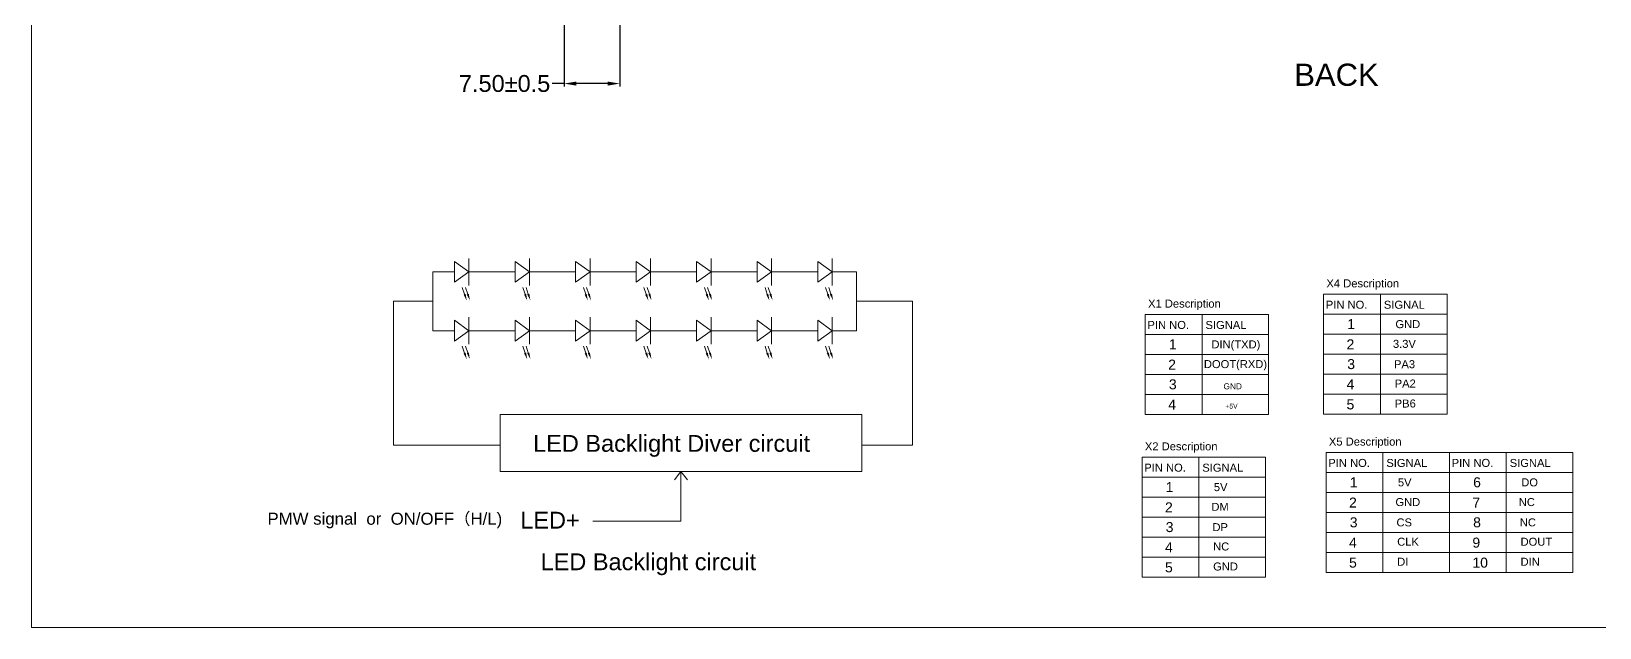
# Model space of a CAD drawing. Extents: x 183 to 535, y 17 to 466.
# Drawn here: x 182.7 to 394.7, y 17.2 to 97.8 of the extents above; entities that cross this region are included whole.
import ezdxf

# ---------------------------------------------------------------- set-up
doc = ezdxf.new("R2010")
doc.units = 0
doc.header["$MEASUREMENT"] = 0
doc.layers.get('0').update_dxf_attribs({"linetype": 'CONTINUOUS'})
doc.layers.get('Defpoints').update_dxf_attribs({"linetype": 'CONTINUOUS'})
doc.styles.get("Standard").update_dxf_attribs({"font": 'ARIAL.TTF'})
doc.dimstyles.new('ISO-25', dxfattribs={"dimscale": 0.65, "dimtxt": 3.5, "dimasz": 2.5, "dimexe": 0.625, "dimexo": 0.625, "dimtad": 0, "dimzin": 1, "dimdsep": 46, "dimtxsty": 'Standard', "dimcen": 2.5, "dimadec": 0, "dimazin": 0, "dimtfac": 1, "dimtmove": 0, "dimatfit": 3, "dimfxl": 0, "dimarcsym": 0})

# ---------------------------------------------------------------- blocks, each defined once
blk = doc.blocks.new('*D191')
at = {"color": 0, "linetype": 'Continuous', "lineweight": -2}
for p, q in [((254.77, 139.66), (254.77, 90.34)), ((262.27, 129.51), (262.27, 90.34)), ((254.77, 90.75), (253.14, 90.75)), ((260.64, 90.75), (256.39, 90.75))]:
    blk.add_line(p, q, dxfattribs=at)
at = {"color": 0, "linetype": 'Continuous'}
for points in [[(256.39, 91.02), (256.39, 90.48), (254.77, 90.75)], [(260.64, 91.02), (260.64, 90.48), (262.27, 90.75)]]:
    blk.add_solid(points, dxfattribs=at)
at = {"layer": 'Defpoints', "color": 0, "linetype": 'Continuous'}
for p in [(254.77, 140.07), (262.27, 129.92), (254.77, 90.75)]:
    blk.add_point(p, dxfattribs=at)
at = {"color": 0, "linetype": 'Continuous', "lineweight": 0, "insert": (246.7, 90.75), "char_height": 2.275, "attachment_point": 5}
blk.add_mtext('7.50%%p0.5', dxfattribs=at)

msp = doc.modelspace()

# ---------------------------------------------------------------- linework, layer by layer
at = {"color": 0, "lineweight": 0, "ltscale": 0.05}
for p, q in [((182.737, 17.242), (182.737, 465.846)), ((535.283, 17.242), (182.737, 17.242))]:
    msp.add_line(p, q, dxfattribs=at)
at = {"color": 0, "lineweight": 0}
for p, q in [((241.879, 65.302), (239.928, 66.705)), ((239.928, 66.705), (239.928, 63.9)), ((241.879, 67.119), (241.879, 63.486)), ((250.061, 65.302), (248.11, 66.705)), ((248.11, 66.705), (248.11, 63.9)), ((250.061, 67.119), (250.061, 63.486)), ((258.243, 65.302), (256.293, 66.705)), ((256.293, 66.705), (256.293, 63.9)), ((258.243, 67.119), (258.243, 63.486)), ((266.425, 65.302), (264.475, 66.705)), ((264.475, 66.705), (264.475, 63.9)), ((266.425, 67.119), (266.425, 63.486)), ((274.607, 65.302), (272.657, 66.705)), ((272.657, 66.705), (272.657, 63.9)), ((274.607, 67.119), (274.607, 63.486)), ((282.789, 65.302), (280.839, 66.705)), ((280.839, 66.705), (280.839, 63.9)), ((282.789, 67.119), (282.789, 63.486)), ((290.972, 65.302), (289.021, 66.705)), ((289.021, 66.705), (289.021, 63.9)), ((290.972, 67.119), (290.972, 63.486)), ((239.928, 65.302), (236.989, 65.302)), ((241.879, 65.302), (239.928, 63.9)), ((245.171, 65.302), (241.879, 65.302)), ((248.11, 65.302), (245.171, 65.302)), ((250.061, 65.302), (248.11, 63.9)), ((253.354, 65.302), (250.061, 65.302)), ((256.293, 65.302), (253.354, 65.302)), ((258.243, 65.302), (256.293, 63.9)), ((261.536, 65.302), (258.243, 65.302)), ((264.475, 65.302), (261.536, 65.302)), ((266.425, 65.302), (264.475, 63.9)), ((269.718, 65.302), (266.425, 65.302)), ((272.657, 65.302), (269.718, 65.302)), ((274.607, 65.302), (272.657, 63.9)), ((277.9, 65.302), (274.607, 65.302)), ((280.839, 65.302), (277.9, 65.302)), ((282.789, 65.302), (280.839, 63.9)), ((286.082, 65.302), (282.789, 65.302)), ((289.021, 65.302), (286.082, 65.302)), ((290.972, 65.302), (289.021, 63.9)), ((294.265, 65.302), (290.972, 65.302)), ((241.293, 62.284), (240.985, 63.195)), ((241.718, 62.306), (241.41, 63.217)), ((249.475, 62.284), (249.167, 63.195)), ((249.9, 62.306), (249.592, 63.217)), ((257.657, 62.284), (257.349, 63.195)), ((258.082, 62.306), (257.774, 63.217)), ((265.839, 62.284), (265.531, 63.195)), ((266.265, 62.306), (265.957, 63.217)), ((274.022, 62.284), (273.714, 63.195)), ((274.447, 62.306), (274.139, 63.217)), ((282.204, 62.284), (281.896, 63.195)), ((282.629, 62.306), (282.321, 63.217)), ((290.386, 62.284), (290.078, 63.195)), ((290.811, 62.306), (290.503, 63.217)), ((357.397, 46.067), (357.397, 62.289)), ((357.397, 62.289), (374.074, 62.289)), ((365.077, 62.289), (365.077, 46.067)), ((374.074, 48.771), (374.074, 62.289)), ((374.074, 62.289), (374.074, 46.067)), ((333.29, 46.035), (333.29, 59.554)), ((333.29, 59.554), (349.966, 59.554)), ((340.97, 59.554), (340.97, 46.035)), ((349.966, 46.035), (349.966, 59.554)), ((349.966, 59.554), (349.966, 46.035)), ((357.397, 59.586), (374.074, 59.586)), ((239.928, 57.361), (236.989, 57.361)), ((241.879, 57.361), (239.928, 58.764)), ((239.928, 58.764), (239.928, 55.959)), ((241.879, 57.361), (239.928, 55.959)), ((241.879, 59.178), (241.879, 55.544)), ((245.171, 57.361), (241.879, 57.361)), ((248.11, 57.361), (245.171, 57.361)), ((250.061, 57.361), (248.11, 58.764)), ((248.11, 58.764), (248.11, 55.959)), ((250.061, 57.361), (248.11, 55.959)), ((250.061, 59.178), (250.061, 55.544)), ((253.354, 57.361), (250.061, 57.361)), ((256.293, 57.361), (253.354, 57.361)), ((258.243, 57.361), (256.293, 58.764)), ((256.293, 58.764), (256.293, 55.959)), ((258.243, 57.361), (256.293, 55.959)), ((258.243, 59.178), (258.243, 55.544)), ((261.536, 57.361), (258.243, 57.361)), ((264.475, 57.361), (261.536, 57.361)), ((266.425, 57.361), (264.475, 58.764)), ((264.475, 58.764), (264.475, 55.959)), ((266.425, 57.361), (264.475, 55.959)), ((266.425, 59.178), (266.425, 55.544)), ((269.718, 57.361), (266.425, 57.361)), ((272.657, 57.361), (269.718, 57.361)), ((274.607, 57.361), (272.657, 58.764)), ((272.657, 58.764), (272.657, 55.959)), ((274.607, 57.361), (272.657, 55.959)), ((274.607, 59.178), (274.607, 55.544)), ((277.9, 57.361), (274.607, 57.361)), ((280.839, 57.361), (277.9, 57.361)), ((282.789, 57.361), (280.839, 58.764)), ((280.839, 58.764), (280.839, 55.959)), ((282.789, 57.361), (280.839, 55.959)), ((282.789, 59.178), (282.789, 55.544)), ((286.082, 57.361), (282.789, 57.361)), ((289.021, 57.361), (286.082, 57.361)), ((290.972, 57.361), (289.021, 58.764)), ((289.021, 58.764), (289.021, 55.959)), ((290.972, 57.361), (289.021, 55.959)), ((290.972, 59.178), (290.972, 55.544)), ((294.265, 57.361), (290.972, 57.361)), ((241.293, 54.343), (240.985, 55.253)), ((241.718, 54.365), (241.41, 55.276)), ((249.475, 54.343), (249.167, 55.253)), ((249.9, 54.365), (249.592, 55.276)), ((257.657, 54.343), (257.349, 55.253)), ((258.082, 54.365), (257.774, 55.276)), ((265.839, 54.343), (265.531, 55.253)), ((266.265, 54.365), (265.957, 55.276)), ((274.022, 54.343), (273.714, 55.253)), ((274.447, 54.365), (274.139, 55.276)), ((282.204, 54.343), (281.896, 55.253)), ((282.629, 54.365), (282.321, 55.276)), ((290.386, 54.343), (290.078, 55.253)), ((290.811, 54.365), (290.503, 55.276)), ((333.29, 56.85), (349.966, 56.85)), ((357.397, 56.882), (374.074, 56.882)), ((333.29, 54.147), (349.966, 54.147)), ((357.397, 54.178), (374.074, 54.178)), ((333.29, 51.443), (349.966, 51.443)), ((357.397, 51.474), (374.074, 51.474)), ((357.397, 48.771), (374.074, 48.771)), ((333.29, 48.739), (349.966, 48.739)), ((333.29, 46.035), (349.966, 46.035)), ((357.397, 46.067), (374.074, 46.067)), ((357.734, 24.689), (357.734, 40.912)), ((357.734, 40.912), (374.41, 40.912)), ((365.414, 40.912), (365.414, 24.689)), ((374.41, 24.689), (374.41, 40.912)), ((374.41, 40.912), (374.41, 24.689)), ((374.41, 24.689), (374.41, 40.912)), ((374.41, 40.912), (391.086, 40.912)), ((382.09, 40.912), (382.09, 24.689)), ((391.086, 27.393), (391.086, 40.912)), ((391.086, 40.912), (391.086, 24.689)), ((332.859, 24.048), (332.859, 40.27)), ((332.859, 40.27), (349.535, 40.27)), ((340.539, 40.27), (340.539, 24.048)), ((349.535, 26.752), (349.535, 40.27)), ((349.535, 40.27), (349.535, 24.048)), ((357.734, 38.208), (374.41, 38.208)), ((374.41, 38.208), (391.086, 38.208)), ((332.859, 37.567), (349.535, 37.567)), ((332.859, 34.863), (349.535, 34.863)), ((357.734, 35.504), (374.41, 35.504)), ((374.41, 35.504), (391.086, 35.504)), ((332.859, 32.159), (349.535, 32.159)), ((357.734, 32.801), (374.41, 32.801)), ((374.41, 32.801), (391.086, 32.801)), ((357.734, 30.097), (374.41, 30.097)), ((374.41, 30.097), (391.086, 30.097)), ((332.859, 29.455), (349.535, 29.455)), ((332.859, 26.752), (349.535, 26.752)), ((357.734, 27.393), (374.41, 27.393)), ((374.41, 27.393), (391.086, 27.393)), ((332.859, 24.048), (349.535, 24.048)), ((357.734, 24.689), (374.41, 24.689)), ((374.41, 24.689), (391.086, 24.689))]:
    msp.add_line(p, q, dxfattribs=at)
at = {"color": 0, "linetype": 'Continuous', "lineweight": 0}
for p, q in [((236.989, 65.302), (236.989, 57.361)), ((294.265, 65.302), (294.265, 57.361)), ((236.989, 61.332), (231.677, 61.332)), ((231.677, 61.332), (231.677, 41.901)), ((294.265, 61.332), (301.817, 61.332)), ((301.817, 61.332), (301.817, 41.901)), ((231.677, 41.901), (246.09, 41.901)), ((301.817, 41.901), (294.966, 41.901)), ((270.528, 38.332), (269.645, 37.217)), ((270.528, 38.332), (270.528, 31.636)), ((270.528, 38.332), (271.41, 37.217)), ((269.645, 37.217), (269.645, 37.217)), ((270.528, 31.636), (258.61, 31.636))]:
    msp.add_line(p, q, dxfattribs=at)
msp.add_lwpolyline([(246.09, 46.018), (294.966, 46.018), (294.966, 38.332), (246.09, 38.332)], close=True, dxfattribs=at)
at = {"color": 0, "lineweight": 0}
for points in [[(241.435, 62.332), (241.581, 61.431), (241.151, 62.236)], [(241.86, 62.354), (242.006, 61.453), (241.576, 62.258)], [(249.617, 62.332), (249.763, 61.431), (249.333, 62.236)], [(250.042, 62.354), (250.188, 61.453), (249.758, 62.258)], [(257.799, 62.332), (257.945, 61.431), (257.515, 62.236)], [(258.224, 62.354), (258.371, 61.453), (257.94, 62.258)], [(265.981, 62.332), (266.128, 61.431), (265.697, 62.236)], [(266.407, 62.354), (266.553, 61.453), (266.122, 62.258)], [(274.164, 62.332), (274.31, 61.431), (273.879, 62.236)], [(274.589, 62.354), (274.735, 61.453), (274.305, 62.258)], [(282.346, 62.332), (282.492, 61.431), (282.062, 62.236)], [(282.771, 62.354), (282.917, 61.453), (282.487, 62.258)], [(290.528, 62.332), (290.674, 61.431), (290.244, 62.236)], [(290.953, 62.354), (291.099, 61.453), (290.669, 62.258)], [(241.435, 54.391), (241.581, 53.49), (241.151, 54.294)], [(241.86, 54.413), (242.006, 53.512), (241.576, 54.317)], [(249.617, 54.391), (249.763, 53.49), (249.333, 54.294)], [(250.042, 54.413), (250.188, 53.512), (249.758, 54.317)], [(257.799, 54.391), (257.945, 53.49), (257.515, 54.294)], [(258.224, 54.413), (258.371, 53.512), (257.94, 54.317)], [(265.981, 54.391), (266.128, 53.49), (265.697, 54.294)], [(266.407, 54.413), (266.553, 53.512), (266.122, 54.317)], [(274.164, 54.391), (274.31, 53.49), (273.879, 54.294)], [(274.589, 54.413), (274.735, 53.512), (274.305, 54.317)], [(282.346, 54.391), (282.492, 53.49), (282.062, 54.294)], [(282.771, 54.413), (282.917, 53.512), (282.487, 54.317)], [(290.528, 54.391), (290.674, 53.49), (290.244, 54.294)], [(290.953, 54.413), (291.099, 53.512), (290.669, 54.317)]]:
    msp.add_solid(points, dxfattribs=at)

# ---------------------------------------------------------------- texts
for s, height, p in [('BACK', 3, (353.427, 90.445)), ('X4 Description ', 1.08154, (357.776, 63.215)), ('X1 Description ', 1.08154, (333.669, 60.48)), ('PIN NO.', 1.0815, (357.694, 60.333)), ('SIGNAL', 1.0815, (365.537, 60.329)), ('PIN NO.', 1.0815, (333.586, 57.598)), ('SIGNAL', 1.0815, (341.429, 57.594)), ('1', 1.352, (360.593, 57.579)), ('GND', 1.0786, (367.101, 57.707)), ('1', 1.352, (336.486, 54.844)), ('DIN(TXD)', 1.0786, (342.232, 54.972)), ('2', 1.352, (360.497, 54.839)), ('3.3V', 1.0786, (366.768, 55.043)), ('2', 1.352, (336.389, 52.104)), ('DOOT(RXD)', 1.0786, (341.216, 52.308)), ('3', 1.352, (360.593, 52.172)), ('PA3', 1.0786, (366.911, 52.297)), ('3', 1.352, (336.486, 49.436)), ('GND', 0.8, (343.871, 49.45)), ('4', 1.352, (360.497, 49.431)), ('PA2', 1.0786, (367.006, 49.686)), ('4', 1.352, (336.389, 46.696)), ('+5V', 0.65, (344.132, 46.839)), ('5', 1.352, (360.497, 46.728)), ('PB6', 1.0786, (367.006, 46.983)), ('LED Backlight Diver circuit', 2.27448, (250.554, 40.999)), ('X5 Description ', 1.08154, (358.113, 41.837)), ('X2 Description ', 1.08154, (333.238, 41.196)), ('PIN NO.', 1.0815, (333.155, 38.314)), ('SIGNAL', 1.0815, (340.998, 38.31)), ('PIN NO.', 1.0815, (358.03, 38.956)), ('SIGNAL', 1.0815, (365.873, 38.951)), ('PIN NO.', 1.0815, (374.706, 38.956)), ('SIGNAL', 1.0815, (382.55, 38.951)), ('1', 1.352, (336.055, 35.56)), ('5V', 1.0786, (342.562, 35.688)), ('1', 1.352, (360.93, 36.202)), ('5V', 1.0786, (367.437, 36.329)), ('6', 1.352, (377.606, 36.202)), ('DO', 1.0786, (384.113, 36.329)), ('2', 1.352, (335.958, 32.82)), ('DM', 1.0786, (342.23, 33.024)), ('2', 1.352, (360.834, 33.461)), ('GND', 1.0786, (367.105, 33.665)), ('7', 1.352, (377.51, 33.461)), ('NC', 1.0786, (383.781, 33.665)), ('LED+', 2.2745, (248.817, 30.621)), ('3', 1.352, (360.93, 30.794)), ('CS', 1.0786, (367.247, 30.92)), ('8', 1.352, (377.606, 30.794)), ('NC', 1.0786, (383.923, 30.92)), ('3', 1.352, (336.055, 30.153)), ('DP', 1.0786, (342.372, 30.278)), ('4', 1.352, (335.958, 27.412)), ('NC', 1.0786, (342.467, 27.667)), ('4', 1.352, (360.834, 28.054)), ('CLK', 1.0786, (367.342, 28.309)), ('9', 1.352, (377.51, 28.054)), ('DOUT', 1.0786, (384.018, 28.309)), ('LED Backlight circuit', 2.27448, (251.564, 25.002)), ('5', 1.352, (335.958, 24.709)), ('GND', 1.0786, (342.467, 24.964)), ('5', 1.352, (360.834, 25.35)), ('DI', 1.0786, (367.342, 25.605)), ('10', 1.3519, (377.51, 25.35)), ('DIN', 1.0786, (384.018, 25.605))]:
    msp.add_text(s, height=height, dxfattribs=at).set_placement(p)
at = {"color": 0, "lineweight": 0, "ltscale": 0.05, "insert": (214.648, 32.772), "char_height": 1.625, "attachment_point": 1}
msp.add_mtext('PMW signal  or  ON/OFF{\\fSimSun|b0|i0|c134|p2;（}H/L)', dxfattribs=at)

# ---------------------------------------------------------------- dimensions: what is measured, and where the dimension line sits
at = {"linetype": 'Continuous', "lineweight": 0}
dim = msp.add_linear_dim(base=(254.766, 90.748), p1=(262.266, 129.919), p2=(254.766, 140.069), text='<>%%p0.5', dimstyle='ISO-25', dxfattribs=at)
dim.commit()
dim.dimension.update_dxf_attribs({"geometry": '*D191', "text_midpoint": (246.7, 90.748), "dimtype": 160})

doc.saveas('drawing.dxf')
